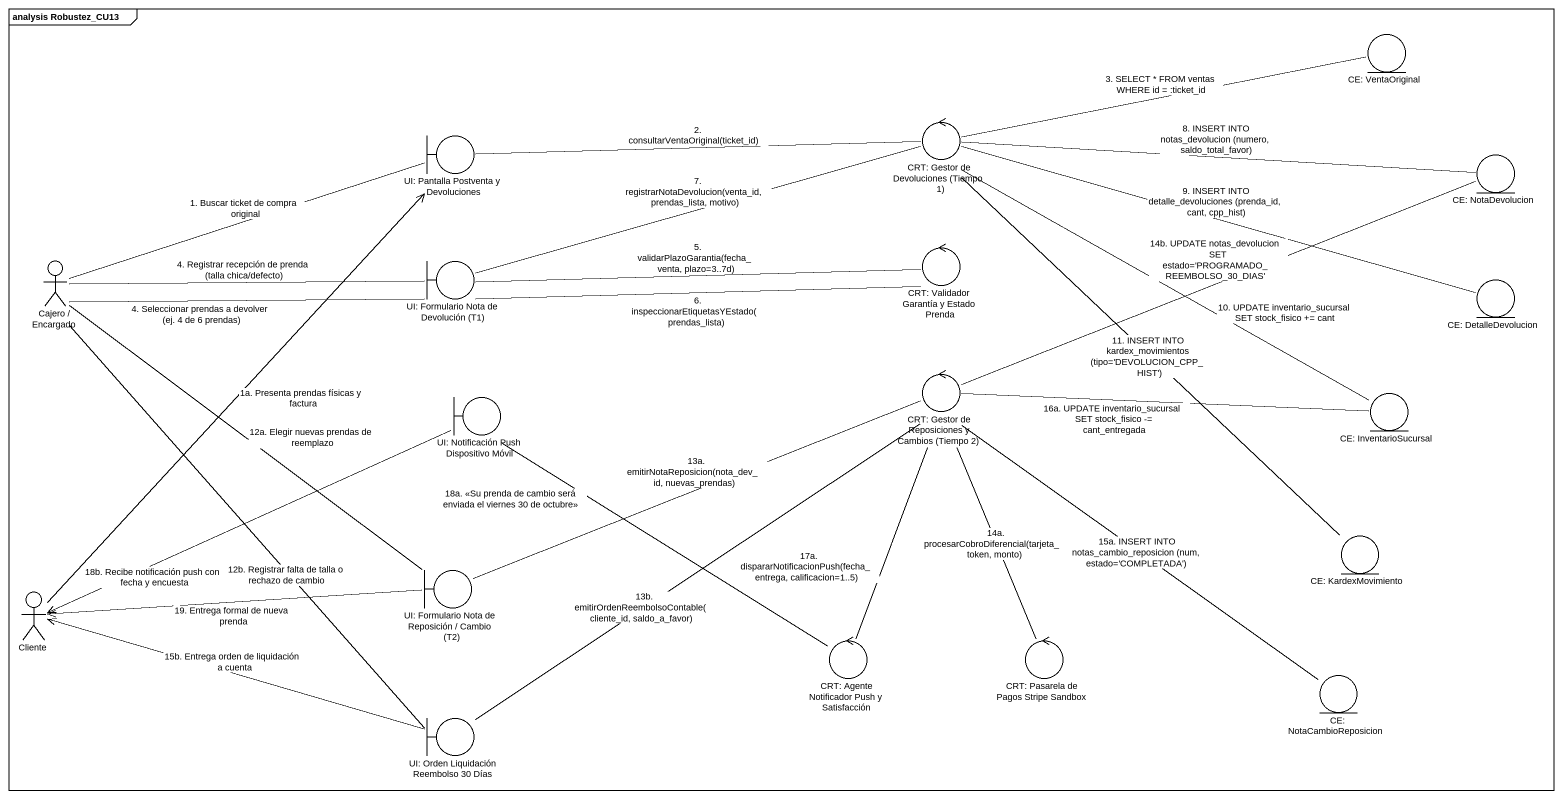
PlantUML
@startuml
mainframe analysis Robustez_CU13
entity "CE: VentaOriginal" as CE_VentaOriginal
boundary "UI: Pantalla Postventa y Devoluciones" as UI_Pantalla_Postventa_y
control "CRT: Gestor de Devoluciones (Tiempo 1)" as CRT_Gestor_de_Devoluciones
entity "CE: NotaDevolucion" as CE_NotaDevolucion
control "CRT: Validador Garantía y Estado Prenda" as CRT_Validador_Garantía_y
actor "Cajero / Encargado" as Cajero_Encargado
boundary "UI: Formulario Nota de Devolución (T1)" as UI_Formulario_Nota_de
entity "CE: DetalleDevolucion" as CE_DetalleDevolucion
boundary "UI: Notificación Push Dispositivo Móvil" as UI_Notificación_Push
control "CRT: Gestor de Reposiciones y Cambios (Tiempo 2)" as CRT_Gestor_de_Reposiciones
entity "CE: InventarioSucursal" as CE_InventarioSucursal
entity "CE: KardexMovimiento" as CE_KardexMovimiento
actor Cliente
boundary "UI: Formulario Nota de Reposición / Cambio (T2)" as UI_Formulario_Nota_de_2
control "CRT: Agente Notificador Push y Satisfacción" as CRT_Agente_Notificador_Push
control "CRT: Pasarela de Pagos Stripe Sandbox" as CRT_Pasarela_de_Pagos
entity "CE: NotaCambioReposicion" as CE_NotaCambioReposicion
boundary "UI: Orden Liquidación Reembolso 30 Días" as UI_Orden_Liquidación
UI_Pantalla_Postventa_y -right- CRT_Gestor_de_Devoluciones : 2. consultarVentaOriginal(ticket_id)
CRT_Gestor_de_Devoluciones -right- CE_VentaOriginal : 3. SELECT * FROM ventas WHERE id = :ticket_id
CRT_Gestor_de_Devoluciones -right- CE_NotaDevolucion : 8. INSERT INTO notas_devolucion (numero, saldo_total_favor)
CRT_Gestor_de_Devoluciones -right- CE_DetalleDevolucion : 9. INSERT INTO detalle_devoluciones (prenda_id, cant, cpp_hist)
CRT_Gestor_de_Devoluciones -- CE_InventarioSucursal : 10. UPDATE inventario_sucursal SET stock_fisico += cant
CRT_Gestor_de_Devoluciones -- CE_KardexMovimiento : 11. INSERT INTO kardex_movimientos (tipo='DEVOLUCION_CPP_HIST')
Cajero_Encargado -right- UI_Pantalla_Postventa_y : 1. Buscar ticket de compra original
Cajero_Encargado -right- UI_Formulario_Nota_de : 4. Registrar recepción de prenda (talla chica/defecto)
Cajero_Encargado -right- UI_Formulario_Nota_de : 4. Seleccionar prendas a devolver (ej. 4 de 6 prendas)
Cajero_Encargado -- UI_Formulario_Nota_de_2 : 12a. Elegir nuevas prendas de reemplazo
Cajero_Encargado -- UI_Orden_Liquidación : 12b. Registrar falta de talla o rechazo de cambio
UI_Formulario_Nota_de -right- CRT_Gestor_de_Devoluciones : 7. registrarNotaDevolucion(venta_id, prendas_lista, motivo)
UI_Formulario_Nota_de -right- CRT_Validador_Garantía_y : 5. validarPlazoGarantia(fecha_venta, plazo=3..7d)
UI_Formulario_Nota_de -right- CRT_Validador_Garantía_y : 6. inspeccionarEtiquetasYEstado(prendas_lista)
UI_Notificación_Push -left-> Cliente : 18b. Recibe notificación push con fecha y encuesta
CRT_Gestor_de_Reposiciones -right- CE_NotaDevolucion : 14b. UPDATE notas_devolucion SET estado='PROGRAMADO_REEMBOLSO_30_DIAS'
CRT_Gestor_de_Reposiciones -right- CE_InventarioSucursal : 16a. UPDATE inventario_sucursal SET stock_fisico -= cant_entregada
CRT_Gestor_de_Reposiciones -- CRT_Agente_Notificador_Push : 17a. dispararNotificacionPush(fecha_entrega, calificacion=1..5)
CRT_Gestor_de_Reposiciones -- CRT_Pasarela_de_Pagos : 14a. procesarCobroDiferencial(tarjeta_token, monto)
CRT_Gestor_de_Reposiciones -- CE_NotaCambioReposicion : 15a. INSERT INTO notas_cambio_reposicion (num, estado='COMPLETADA')
Cliente -up-> UI_Pantalla_Postventa_y : 1a. Presenta prendas físicas y factura
UI_Formulario_Nota_de_2 -right- CRT_Gestor_de_Reposiciones : 13a. emitirNotaReposicion(nota_dev_id, nuevas_prendas)
UI_Formulario_Nota_de_2 -left-> Cliente : 19. Entrega formal de nueva prenda
CRT_Agente_Notificador_Push -up- UI_Notificación_Push : 18a. <<Su prenda de cambio será enviada el viernes 30 de octubre>>
UI_Orden_Liquidación -up- CRT_Gestor_de_Reposiciones : 13b. emitirOrdenReembolsoContable(cliente_id, saldo_a_favor)
UI_Orden_Liquidación -left-> Cliente : 15b. Entrega orden de liquidación a cuenta
@enduml
